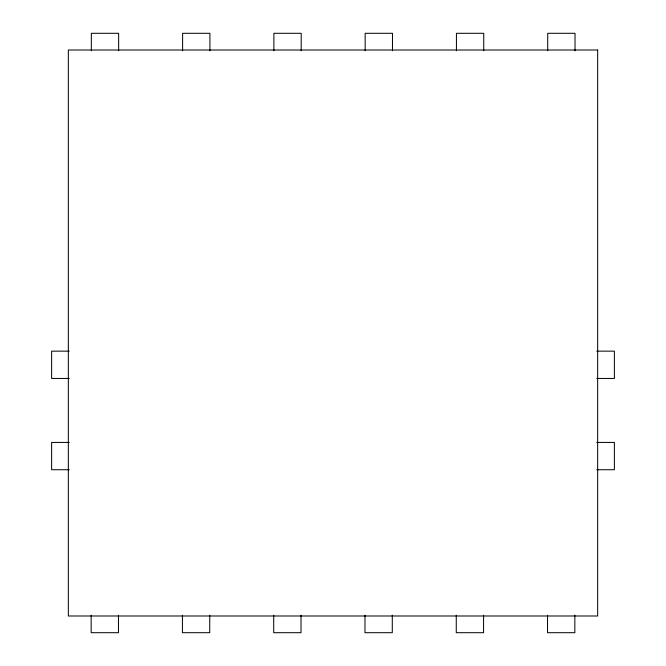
<?xml version="1.0" encoding="UTF-8"?>
<svg xmlns="http://www.w3.org/2000/svg" width="666" height="666" viewBox="0 0 666 666"><rect width="100%" height="100%" fill="white"/><g stroke="black" fill="none" stroke-linecap="round" stroke-linejoin="round"><path stroke-width="1" d="M69.256 351.149L51.623 351.149L51.623 378.455L69.256 378.455M596.744 351.149L614.377 351.149L614.377 378.455L596.744 378.455M69.256 442.424L51.623 442.424L51.623 469.73L69.256 469.73M596.744 442.424L614.377 442.424L614.377 469.73L596.744 469.73M575.024 50.791L575.024 33.3L547.71 33.3L547.71 50.791M574.841 615.209L574.841 632.7L547.535 632.7L547.535 615.209M483.749 50.791L483.749 33.3L456.435 33.3L456.435 50.791M483.566 615.209L483.566 632.7L456.26 632.7L456.26 615.209M392.474 50.791L392.474 33.3L365.159 33.3L365.159 50.791M392.291 615.209L392.291 632.7L364.985 632.7L364.985 615.209M301.199 50.791L301.199 33.3L273.884 33.3L273.884 50.791M301.015 615.209L301.015 632.7L273.709 632.7L273.709 615.209M209.923 50.791L209.923 33.3L182.609 33.3L182.609 50.791M209.74 615.209L209.74 632.7L182.434 632.7L182.434 615.209M118.648 50.791L118.648 33.3L91.334 33.3L91.334 50.791M118.465 615.209L118.465 632.7L91.159 632.7L91.159 615.209M597.66 50.008L68.34 50.008L68.34 615.992L597.66 615.992L597.66 50.008"/></g></svg>
